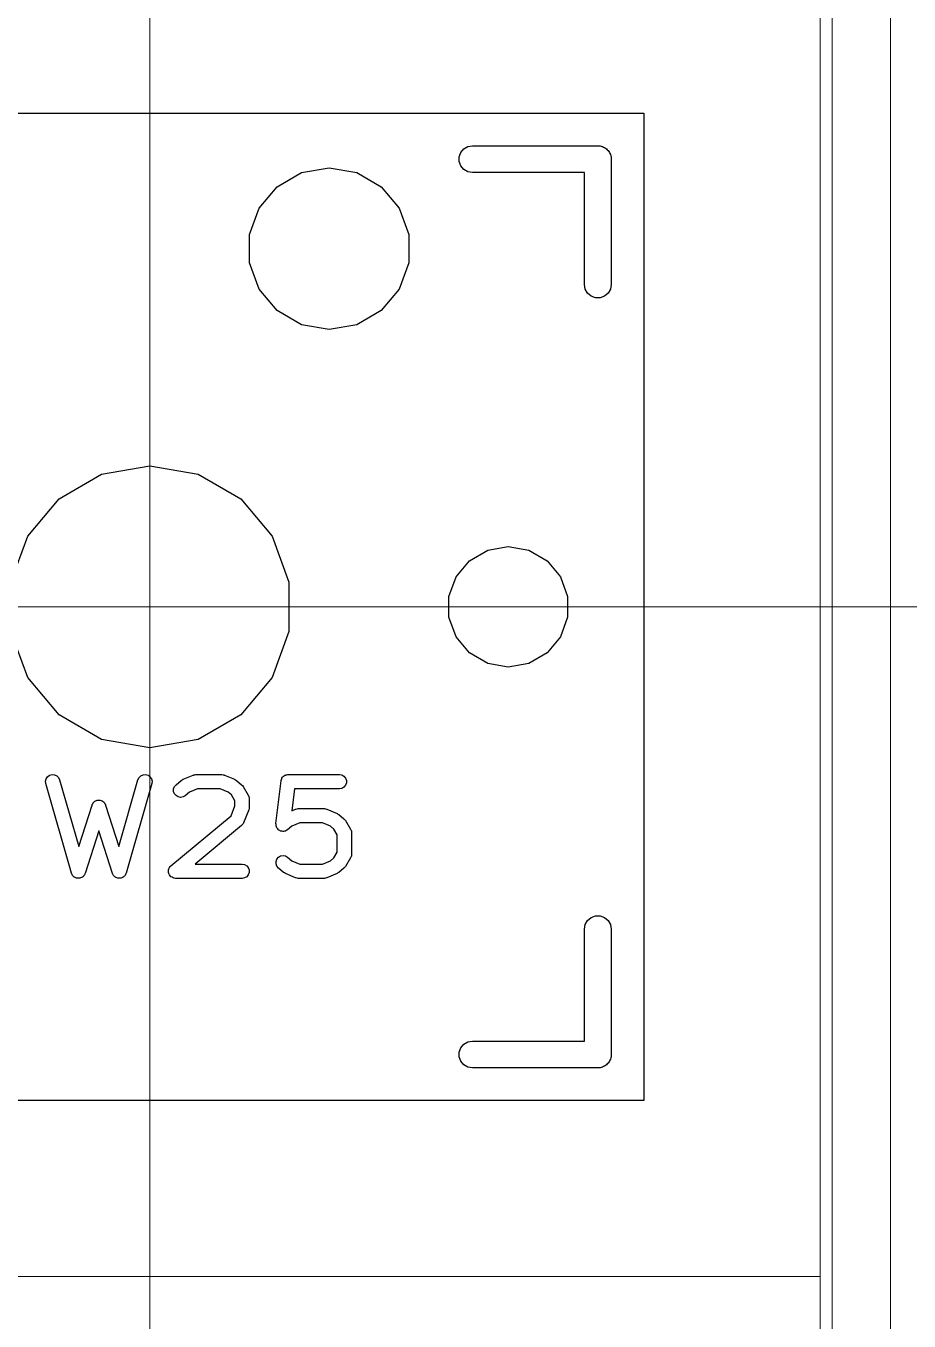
# Model space of a CAD drawing. Header units: millimetres. Extents: x 24 to 200, y 24 to 188.
# Drawn here: x 156.27 to 168.79, y 88.49 to 106.86 of the extents above; entities that cross this region are included whole.
import ezdxf

# ---------------------------------------------------------------- set-up
doc = ezdxf.new("R2010")
doc.units = ezdxf.units.MM
for name, color, linetype in [('3_SwitchPlate', 6, 'Continuous'), ('5_左天板', 1, 'Continuous'), ('6_右天板', 230, 'Continuous'), ('7_PCBサンプル', 7, 'Continuous')]:
    doc.layers.add(name, color=color, linetype=linetype)
doc.layers.add('補助線', color=4, linetype='Continuous', lineweight=5, transparency=0.5)

# ---------------------------------------------------------------- blocks, each defined once
blk = doc.blocks.new('hhskb2-F.SilkS')
at = {"layer": '7_PCBサンプル'}
for p, q in [((149.384, -81.6169), (149.407, -81.5547)), ((149.407, -81.5547), (149.45, -81.5041)), ((149.45, -81.5041), (149.507, -81.471)), ((149.507, -81.471), (149.572, -81.4595)), ((149.572, -81.4595), (151.35, -81.4595)), ((151.35, -81.4595), (151.366, -81.4624)), ((151.366, -81.4624), (151.383, -81.4624)), ((151.383, -81.4624), (151.399, -81.4681)), ((151.399, -81.4681), (151.415, -81.471)), ((151.415, -81.471), (151.43, -81.4793)), ((151.43, -81.4793), (151.445, -81.485)), ((151.445, -81.485), (151.458, -81.4957)), ((151.458, -81.4957), (151.472, -81.5041)), ((151.472, -81.5041), (151.483, -81.5168)), ((151.483, -81.5168), (151.496, -81.5275)), ((151.496, -81.5275), (151.504, -81.542)), ((151.504, -81.542), (151.515, -81.5547)), ((151.515, -81.5547), (151.521, -81.5704)), ((149.384, -81.6831), (149.384, -81.6169)), ((149.407, -81.7452), (149.384, -81.6831)), ((151.521, -81.5704), (151.529, -81.5848)), ((151.529, -81.5848), (151.532, -81.6013)), ((151.532, -81.6013), (151.538, -81.6169)), ((151.538, -81.6169), (151.538, -81.6336)), ((151.538, -81.6336), (151.54, -81.65)), ((151.54, -81.65), (151.54, -83.428)), ((146.802, -82.0411), (147.148, -81.8418)), ((147.148, -81.8418), (147.54, -81.7726)), ((147.54, -81.7726), (147.932, -81.8418)), ((147.932, -81.8418), (148.278, -82.0411)), ((149.45, -81.7959), (149.407, -81.7452)), ((149.507, -81.829), (149.45, -81.7959)), ((149.572, -81.8405), (149.507, -81.829)), ((151.159, -81.8405), (149.572, -81.8405)), ((151.159, -83.428), (151.159, -81.8405)), ((146.546, -82.3463), (146.802, -82.0411)), ((148.278, -82.0411), (148.534, -82.3463)), ((146.41, -82.7208), (146.546, -82.3463)), ((148.534, -82.3463), (148.67, -82.7208)), ((146.41, -83.1192), (146.41, -82.7208)), ((148.67, -82.7208), (148.67, -83.1192)), ((146.546, -83.4937), (146.41, -83.1192)), ((148.67, -83.1192), (148.534, -83.4937)), ((146.802, -83.7989), (146.546, -83.4937)), ((148.534, -83.4937), (148.278, -83.7989)), ((151.171, -83.4932), (151.159, -83.428)), ((151.204, -83.5505), (151.171, -83.4932)), ((151.255, -83.593), (151.204, -83.5505)), ((151.496, -83.5505), (151.445, -83.593)), ((151.529, -83.4932), (151.496, -83.5505)), ((151.54, -83.428), (151.529, -83.4932)), ((151.317, -83.6156), (151.255, -83.593)), ((151.383, -83.6156), (151.317, -83.6156)), ((151.445, -83.593), (151.383, -83.6156)), ((147.148, -83.9982), (146.802, -83.7989)), ((148.278, -83.7989), (147.932, -83.9982)), ((147.54, -84.0674), (147.148, -83.9982)), ((147.932, -83.9982), (147.54, -84.0674)), ((143.713, -86.4667), (144.315, -86.1192)), ((144.315, -86.1192), (145, -85.9985)), ((145, -85.9985), (145.685, -86.1192)), ((145.685, -86.1192), (146.287, -86.4667)), ((143.267, -86.9992), (143.713, -86.4667)), ((146.287, -86.4667), (146.733, -86.9992)), ((143.029, -87.6524), (143.267, -86.9992)), ((146.733, -86.9992), (146.971, -87.6524)), ((149.531, -87.3457), (149.788, -87.1974)), ((149.788, -87.1974), (150.08, -87.1458)), ((150.08, -87.1458), (150.372, -87.1974)), ((150.372, -87.1974), (150.629, -87.3457)), ((149.34, -87.5729), (149.531, -87.3457)), ((150.629, -87.3457), (150.82, -87.5729)), ((149.239, -87.8517), (149.34, -87.5729)), ((150.82, -87.5729), (150.921, -87.8517)), ((146.971, -87.6524), (146.971, -88.3476)), ((149.239, -88.1483), (149.239, -87.8517)), ((150.921, -87.8517), (150.921, -88.1483)), ((149.34, -88.4271), (149.239, -88.1483)), ((150.921, -88.1483), (150.82, -88.4271)), ((143.267, -89.0008), (143.029, -88.3476)), ((146.971, -88.3476), (146.733, -89.0008)), ((149.531, -88.6543), (149.34, -88.4271)), ((150.82, -88.4271), (150.629, -88.6543)), ((149.788, -88.8026), (149.531, -88.6543)), ((150.629, -88.6543), (150.372, -88.8026)), ((150.08, -88.8541), (149.788, -88.8026)), ((150.372, -88.8026), (150.08, -88.8541)), ((143.713, -89.5332), (143.267, -89.0008)), ((146.733, -89.0008), (146.287, -89.5332)), ((144.315, -89.8808), (143.713, -89.5332)), ((146.287, -89.5332), (145.685, -89.8808)), ((145, -90.0015), (144.315, -89.8808)), ((145.685, -89.8808), (145, -90.0015)), ((143.577, -90.3882), (143.611, -90.3785)), ((143.611, -90.3785), (143.646, -90.381)), ((144.903, -90.381), (144.938, -90.3785)), ((144.938, -90.3785), (144.972, -90.3882)), ((145.634, -90.3814), (145.648, -90.378)), ((145.648, -90.378), (145.651, -90.3783)), ((145.651, -90.3783), (145.653, -90.3779)), ((145.653, -90.3779), (146.016, -90.3779)), ((146.016, -90.3779), (146.018, -90.3783)), ((146.018, -90.3783), (146.021, -90.378)), ((146.021, -90.378), (146.036, -90.3814)), ((146.939, -90.3815), (146.954, -90.3781)), ((146.954, -90.3781), (146.957, -90.3784)), ((146.957, -90.3784), (146.959, -90.3779)), ((146.959, -90.3779), (147.685, -90.3779)), ((147.685, -90.3779), (147.72, -90.3841)), ((143.52, -90.4723), (143.528, -90.4381)), ((143.523, -90.5074), (143.52, -90.4723)), ((143.886, -91.7774), (143.523, -90.5074)), ((143.528, -90.4381), (143.548, -90.4089)), ((143.548, -90.4089), (143.577, -90.3882)), ((143.646, -90.381), (143.678, -90.3953)), ((143.678, -90.3953), (143.703, -90.4199)), ((143.703, -90.4199), (143.719, -90.4516)), ((143.719, -90.4516), (143.99, -91.399)), ((144.559, -91.399), (144.83, -90.4516)), ((145.025, -90.5074), (144.662, -91.7774)), ((144.83, -90.4516), (144.845, -90.4199)), ((144.845, -90.4199), (144.871, -90.3953)), ((144.871, -90.3953), (144.903, -90.381)), ((144.972, -90.3882), (145, -90.4089)), ((145, -90.4089), (145.02, -90.4381)), ((145.02, -90.4381), (145.029, -90.4723)), ((145.029, -90.4723), (145.025, -90.5074)), ((145.335, -90.5825), (145.348, -90.5494)), ((145.348, -90.5494), (145.37, -90.5224)), ((145.37, -90.5224), (145.443, -90.4619)), ((145.443, -90.4619), (145.456, -90.4544)), ((145.456, -90.4544), (145.469, -90.4462)), ((145.469, -90.4462), (145.614, -90.3857)), ((145.614, -90.3857), (145.616, -90.3852)), ((145.616, -90.3852), (145.618, -90.3841)), ((145.618, -90.3841), (145.634, -90.3814)), ((146.036, -90.3814), (146.051, -90.3841)), ((146.051, -90.3841), (146.053, -90.3852)), ((146.053, -90.3852), (146.055, -90.3857)), ((146.055, -90.3857), (146.2, -90.4462)), ((146.2, -90.4462), (146.213, -90.4544)), ((146.213, -90.4544), (146.226, -90.4619)), ((146.226, -90.4619), (146.299, -90.5224)), ((146.299, -90.5224), (146.31, -90.5354)), ((146.31, -90.5354), (146.321, -90.5482)), ((146.321, -90.5482), (146.393, -90.6692)), ((146.786, -91.0722), (146.859, -90.4674)), ((146.859, -90.4619), (146.864, -90.4479)), ((146.859, -90.4647), (146.859, -90.4619)), ((146.859, -90.4674), (146.859, -90.4647)), ((146.864, -90.4479), (146.869, -90.4336)), ((146.869, -90.4336), (146.87, -90.4314)), ((146.87, -90.4314), (146.871, -90.4287)), ((146.871, -90.4287), (146.881, -90.4173)), ((146.881, -90.4173), (146.89, -90.4054)), ((146.89, -90.4054), (146.892, -90.4039)), ((146.892, -90.4039), (146.894, -90.4017)), ((146.894, -90.4017), (146.907, -90.3943)), ((146.907, -90.3943), (146.919, -90.3861)), ((146.919, -90.3861), (146.922, -90.3855)), ((146.922, -90.3855), (146.925, -90.3841)), ((146.925, -90.3841), (146.939, -90.3815)), ((147.72, -90.3841), (147.75, -90.4017)), ((147.75, -90.5574), (147.72, -90.575)), ((147.75, -90.4017), (147.773, -90.4287)), ((147.773, -90.5303), (147.75, -90.5574)), ((147.773, -90.4287), (147.785, -90.4619)), ((147.785, -90.4972), (147.773, -90.5303)), ((147.785, -90.4619), (147.785, -90.4972)), ((144.24, -90.7483), (144.253, -90.7431)), ((144.253, -90.7431), (144.257, -90.7429)), ((144.257, -90.7429), (144.261, -90.7417)), ((144.261, -90.7417), (144.274, -90.7422)), ((144.274, -90.7422), (144.288, -90.7417)), ((144.288, -90.7417), (144.292, -90.7429)), ((144.292, -90.7429), (144.296, -90.7431)), ((144.296, -90.7431), (144.309, -90.7483)), ((145.335, -90.6178), (145.335, -90.5825)), ((145.347, -90.651), (145.335, -90.6178)), ((145.37, -90.6781), (145.347, -90.651)), ((145.4, -90.6958), (145.37, -90.6781)), ((145.435, -90.7021), (145.4, -90.6958)), ((145.47, -90.6961), (145.435, -90.7021)), ((145.5, -90.6785), (145.47, -90.6961)), ((145.561, -90.6279), (145.5, -90.6785)), ((145.673, -90.5811), (145.561, -90.6279)), ((145.996, -90.5811), (145.673, -90.5811)), ((146.108, -90.6279), (145.996, -90.5811)), ((146.155, -90.6675), (146.108, -90.6279)), ((146.205, -90.7496), (146.155, -90.6675)), ((146.393, -90.6692), (146.397, -90.6782)), ((146.397, -90.6782), (146.402, -90.6867)), ((146.402, -90.6867), (146.403, -90.6946)), ((146.403, -90.6946), (146.406, -90.7021)), ((146.406, -90.7021), (146.406, -90.7118)), ((146.406, -90.7118), (146.408, -90.7214)), ((146.408, -90.7214), (146.408, -90.8424)), ((147.05, -90.5811), (147.012, -90.8917)), ((147.685, -90.5811), (147.05, -90.5811)), ((147.72, -90.575), (147.685, -90.5811)), ((143.99, -91.399), (144.178, -90.8114)), ((144.178, -90.8114), (144.179, -90.8078)), ((144.179, -90.8078), (144.18, -90.8039)), ((144.18, -90.8039), (144.188, -90.7923)), ((144.188, -90.7923), (144.194, -90.7802)), ((144.194, -90.7802), (144.197, -90.7775)), ((144.197, -90.7775), (144.199, -90.7741)), ((144.199, -90.7741), (144.21, -90.7657)), ((144.21, -90.7657), (144.22, -90.7565)), ((144.22, -90.7565), (144.224, -90.7549)), ((144.224, -90.7549), (144.227, -90.7525)), ((144.227, -90.7525), (144.24, -90.7483)), ((144.309, -90.7483), (144.322, -90.7525)), ((144.322, -90.7525), (144.325, -90.7549)), ((144.325, -90.7549), (144.329, -90.7565)), ((144.329, -90.7565), (144.339, -90.7657)), ((144.339, -90.7657), (144.349, -90.7741)), ((144.349, -90.7741), (144.352, -90.7775)), ((144.352, -90.7775), (144.355, -90.7802)), ((144.355, -90.7802), (144.361, -90.7923)), ((144.361, -90.7923), (144.368, -90.8039)), ((144.368, -90.8039), (144.369, -90.8078)), ((144.369, -90.8078), (144.371, -90.8114)), ((144.371, -90.8114), (144.559, -91.399)), ((146.149, -90.9622), (146.205, -90.8228)), ((146.205, -90.8228), (146.205, -90.7496)), ((146.401, -90.8801), (146.328, -91.0615)), ((146.402, -90.8771), (146.401, -90.8785)), ((146.401, -90.8785), (146.401, -90.8801)), ((146.405, -90.8613), (146.402, -90.8771)), ((146.408, -90.8456), (146.405, -90.8613)), ((146.408, -90.8424), (146.408, -90.844)), ((146.408, -90.844), (146.408, -90.8456)), ((147.012, -90.8917), (147.065, -90.8695)), ((147.065, -90.8695), (147.068, -90.869)), ((147.068, -90.869), (147.07, -90.8679)), ((147.07, -90.8679), (147.085, -90.8652)), ((147.085, -90.8652), (147.1, -90.8618)), ((147.1, -90.8618), (147.102, -90.8621)), ((147.102, -90.8621), (147.105, -90.8617)), ((147.105, -90.8617), (147.467, -90.8617)), ((147.467, -90.8617), (147.47, -90.8621)), ((147.47, -90.8621), (147.472, -90.8618)), ((147.472, -90.8618), (147.487, -90.8652)), ((147.487, -90.8652), (147.502, -90.8679)), ((147.502, -90.8679), (147.504, -90.869)), ((147.504, -90.869), (147.507, -90.8695)), ((147.507, -90.8695), (147.652, -90.93)), ((145.298, -91.6715), (146.149, -90.9622)), ((146.299, -91.1019), (145.643, -91.6479)), ((146.304, -91.0962), (146.299, -91.1019)), ((146.309, -91.0915), (146.304, -91.0962)), ((146.315, -91.0828), (146.309, -91.0915)), ((146.322, -91.0749), (146.315, -91.0828)), ((146.324, -91.0679), (146.322, -91.0749)), ((146.328, -91.0615), (146.324, -91.0679)), ((146.787, -91.0869), (146.786, -91.0722)), ((146.787, -91.1016), (146.787, -91.0869)), ((146.788, -91.1044), (146.787, -91.1016)), ((146.788, -91.1074), (146.788, -91.1044)), ((146.794, -91.1209), (146.788, -91.1074)), ((147.013, -91.1117), (146.952, -91.1623)), ((147.125, -91.0649), (147.013, -91.1117)), ((147.447, -91.0649), (147.125, -91.0649)), ((147.559, -91.1117), (147.447, -91.0649)), ((147.607, -91.1513), (147.559, -91.1117)), ((147.652, -90.93), (147.664, -90.9382)), ((147.664, -90.9382), (147.678, -90.9458)), ((147.678, -90.9458), (147.75, -91.0062)), ((147.75, -91.0062), (147.761, -91.0192)), ((147.761, -91.0192), (147.772, -91.032)), ((147.772, -91.032), (147.845, -91.153)), ((144.274, -91.1757), (144.081, -91.7805)), ((144.468, -91.7805), (144.274, -91.1757)), ((146.799, -91.1348), (146.794, -91.1209)), ((146.801, -91.1371), (146.799, -91.1348)), ((146.802, -91.1399), (146.801, -91.1371)), ((146.812, -91.1506), (146.802, -91.1399)), ((146.821, -91.1619), (146.812, -91.1506)), ((146.824, -91.1634), (146.821, -91.1619)), ((146.826, -91.1656), (146.824, -91.1634)), ((146.839, -91.1722), (146.826, -91.1656)), ((146.852, -91.1796), (146.839, -91.1722)), ((146.855, -91.1802), (146.852, -91.1796)), ((146.857, -91.1815), (146.855, -91.1802)), ((146.872, -91.1833), (146.857, -91.1815)), ((146.887, -91.1859), (146.872, -91.1833)), ((146.889, -91.1854), (146.887, -91.1859)), ((146.892, -91.1857), (146.889, -91.1854)), ((146.907, -91.1824), (146.892, -91.1857)), ((146.921, -91.1799), (146.907, -91.1824)), ((146.924, -91.1784), (146.921, -91.1799)), ((146.927, -91.1777), (146.924, -91.1784)), ((146.939, -91.1697), (146.927, -91.1777)), ((146.952, -91.1623), (146.939, -91.1697)), ((147.656, -91.2334), (147.607, -91.1513)), ((147.656, -91.4795), (147.656, -91.2334)), ((147.845, -91.153), (147.848, -91.1621)), ((147.848, -91.1621), (147.853, -91.1705)), ((147.853, -91.1705), (147.855, -91.1784)), ((147.855, -91.1784), (147.857, -91.1859)), ((147.857, -91.1859), (147.858, -91.1956)), ((147.858, -91.1956), (147.859, -91.2052)), ((147.859, -91.2052), (147.859, -91.5076)), ((147.607, -91.5615), (147.656, -91.4795)), ((145.643, -91.6479), (146.306, -91.6479)), ((146.306, -91.6479), (146.341, -91.6541)), ((146.341, -91.6541), (146.372, -91.6717)), ((146.787, -91.6113), (146.799, -91.5781)), ((146.787, -91.6466), (146.787, -91.6113)), ((146.799, -91.6797), (146.787, -91.6466)), ((146.799, -91.5781), (146.821, -91.551)), ((146.821, -91.551), (146.852, -91.5332)), ((146.852, -91.5332), (146.887, -91.527)), ((146.887, -91.527), (146.921, -91.533)), ((146.921, -91.533), (146.952, -91.5505)), ((146.952, -91.5505), (147.013, -91.6012)), ((147.013, -91.6012), (147.125, -91.6479)), ((147.125, -91.6479), (147.447, -91.6479)), ((147.447, -91.6479), (147.559, -91.6012)), ((147.559, -91.6012), (147.607, -91.5615)), ((147.845, -91.5599), (147.772, -91.6808)), ((147.848, -91.5508), (147.845, -91.5599)), ((147.853, -91.5424), (147.848, -91.5508)), ((147.855, -91.5344), (147.853, -91.5424)), ((147.857, -91.5269), (147.855, -91.5344)), ((147.858, -91.5172), (147.857, -91.5269)), ((147.859, -91.5076), (147.858, -91.5172)), ((143.889, -91.7825), (143.886, -91.7774)), ((143.89, -91.788), (143.889, -91.7825)), ((143.896, -91.7983), (143.89, -91.788)), ((143.902, -91.8092), (143.896, -91.7983)), ((143.906, -91.8131), (143.902, -91.8092)), ((143.909, -91.8178), (143.906, -91.8131)), ((143.918, -91.8253), (143.909, -91.8178)), ((143.927, -91.8337), (143.918, -91.8253)), ((143.932, -91.836), (143.927, -91.8337)), ((143.937, -91.8394), (143.932, -91.836)), ((143.948, -91.8431), (143.937, -91.8394)), ((143.959, -91.8481), (143.948, -91.8431)), ((143.965, -91.8485), (143.959, -91.8481)), ((144.017, -91.8442), (144.006, -91.8488)), ((144.028, -91.8409), (144.017, -91.8442)), ((144.033, -91.8376), (144.028, -91.8409)), ((144.038, -91.8354), (144.033, -91.8376)), ((144.047, -91.8273), (144.038, -91.8354)), ((144.057, -91.8202), (144.047, -91.8273)), ((144.06, -91.8155), (144.057, -91.8202)), ((144.064, -91.8117), (144.06, -91.8155)), ((144.07, -91.801), (144.064, -91.8117)), ((144.077, -91.7909), (144.07, -91.801)), ((144.078, -91.7855), (144.077, -91.7909)), ((144.081, -91.7805), (144.078, -91.7855)), ((144.47, -91.7855), (144.468, -91.7805)), ((144.472, -91.7909), (144.47, -91.7855)), ((144.479, -91.801), (144.472, -91.7909)), ((144.484, -91.8117), (144.479, -91.801)), ((144.488, -91.8155), (144.484, -91.8117)), ((144.492, -91.8202), (144.488, -91.8155)), ((144.501, -91.8273), (144.492, -91.8202)), ((144.51, -91.8354), (144.501, -91.8273)), ((144.516, -91.8376), (144.51, -91.8354)), ((144.52, -91.8409), (144.516, -91.8376)), ((144.532, -91.8442), (144.52, -91.8409)), ((144.543, -91.8488), (144.532, -91.8442)), ((144.589, -91.8481), (144.584, -91.8485)), ((144.6, -91.8431), (144.589, -91.8481)), ((144.612, -91.8394), (144.6, -91.8431)), ((144.616, -91.836), (144.612, -91.8394)), ((144.621, -91.8337), (144.616, -91.836)), ((144.63, -91.8253), (144.621, -91.8337)), ((144.64, -91.8178), (144.63, -91.8253)), ((144.643, -91.8131), (144.64, -91.8178)), ((144.647, -91.8092), (144.643, -91.8131)), ((144.652, -91.7983), (144.647, -91.8092)), ((144.659, -91.788), (144.652, -91.7983)), ((144.66, -91.7825), (144.659, -91.788)), ((144.662, -91.7774), (144.66, -91.7825)), ((145.263, -91.7315), (145.269, -91.7151)), ((145.263, -91.7317), (145.263, -91.7315)), ((145.263, -91.7319), (145.263, -91.7317)), ((145.263, -91.7492), (145.263, -91.7319)), ((145.263, -91.7668), (145.263, -91.7492)), ((145.263, -91.767), (145.263, -91.7668)), ((145.263, -91.7672), (145.263, -91.767)), ((145.269, -91.7835), (145.263, -91.7672)), ((145.269, -91.7151), (145.275, -91.6987)), ((145.275, -91.8), (145.269, -91.7835)), ((145.275, -91.6984), (145.286, -91.685)), ((145.275, -91.6986), (145.275, -91.6984)), ((145.275, -91.6987), (145.275, -91.6986)), ((145.275, -91.8002), (145.275, -91.8)), ((145.275, -91.8003), (145.275, -91.8002)), ((145.286, -91.8138), (145.275, -91.8003)), ((145.286, -91.685), (145.298, -91.6717)), ((145.297, -91.8271), (145.286, -91.8138)), ((145.297, -91.8272), (145.297, -91.8271)), ((145.298, -91.8274), (145.297, -91.8272)), ((145.298, -91.6716), (145.298, -91.6715)), ((145.298, -91.6717), (145.298, -91.6716)), ((145.313, -91.8361), (145.298, -91.8274)), ((145.328, -91.8449), (145.313, -91.8361)), ((145.328, -91.845), (145.328, -91.8449)), ((145.328, -91.8449), (145.328, -91.8449)), ((145.345, -91.8481), (145.328, -91.845)), ((145.363, -91.8511), (145.345, -91.8481)), ((146.341, -91.845), (146.306, -91.8511)), ((146.372, -91.8274), (146.341, -91.845)), ((146.372, -91.6717), (146.394, -91.6987)), ((146.394, -91.8003), (146.372, -91.8274)), ((146.394, -91.6987), (146.406, -91.7319)), ((146.406, -91.7672), (146.394, -91.8003)), ((146.406, -91.7319), (146.406, -91.7672)), ((146.822, -91.7066), (146.799, -91.6797)), ((146.894, -91.7671), (146.822, -91.7066)), ((146.908, -91.7746), (146.894, -91.7671)), ((146.92, -91.7828), (146.908, -91.7746)), ((147.065, -91.8433), (146.92, -91.7828)), ((147.068, -91.8438), (147.065, -91.8433)), ((147.07, -91.845), (147.068, -91.8438)), ((147.085, -91.8477), (147.07, -91.845)), ((147.1, -91.851), (147.085, -91.8477)), ((147.487, -91.8477), (147.472, -91.851)), ((147.502, -91.845), (147.487, -91.8477)), ((147.504, -91.8438), (147.502, -91.845)), ((147.507, -91.8433), (147.504, -91.8438)), ((147.652, -91.7828), (147.507, -91.8433)), ((147.664, -91.7746), (147.652, -91.7828)), ((147.678, -91.7671), (147.664, -91.7746)), ((147.75, -91.7066), (147.678, -91.7671)), ((147.761, -91.6937), (147.75, -91.7066)), ((147.772, -91.6808), (147.761, -91.6937)), ((143.97, -91.8502), (143.965, -91.8485)), ((143.982, -91.8497), (143.97, -91.8502)), ((143.995, -91.8506), (143.982, -91.8497)), ((144, -91.849), (143.995, -91.8506)), ((144.006, -91.8488), (144, -91.849)), ((144.549, -91.849), (144.543, -91.8488)), ((144.554, -91.8506), (144.549, -91.849)), ((144.566, -91.8497), (144.554, -91.8506)), ((144.578, -91.8502), (144.566, -91.8497)), ((144.584, -91.8485), (144.578, -91.8502)), ((146.306, -91.8511), (145.363, -91.8511)), ((145.363, -91.8511), (145.363, -91.8511)), ((145.363, -91.8511), (145.363, -91.8511)), ((147.102, -91.8507), (147.1, -91.851)), ((147.105, -91.8511), (147.102, -91.8507)), ((147.467, -91.8511), (147.105, -91.8511)), ((147.47, -91.8507), (147.467, -91.8511)), ((147.472, -91.851), (147.47, -91.8507)), ((151.255, -92.407), (151.317, -92.3844)), ((151.317, -92.3844), (151.383, -92.3844)), ((151.383, -92.3844), (151.445, -92.407)), ((151.159, -92.572), (151.171, -92.5068)), ((151.159, -94.1595), (151.159, -92.572)), ((151.171, -92.5068), (151.204, -92.4495)), ((151.204, -92.4495), (151.255, -92.407)), ((151.445, -92.407), (151.496, -92.4495)), ((151.496, -92.4495), (151.529, -92.5068)), ((151.529, -92.5068), (151.54, -92.572)), ((151.54, -92.572), (151.54, -94.35)), ((149.407, -94.2548), (149.45, -94.2041)), ((149.45, -94.2041), (149.507, -94.171)), ((149.507, -94.171), (149.572, -94.1595)), ((149.572, -94.1595), (151.159, -94.1595)), ((149.384, -94.3169), (149.407, -94.2548)), ((149.384, -94.3831), (149.384, -94.3169)), ((149.407, -94.4453), (149.384, -94.3831)), ((151.529, -94.4152), (151.521, -94.4296)), ((151.532, -94.3987), (151.529, -94.4152)), ((151.538, -94.3831), (151.532, -94.3987)), ((151.54, -94.35), (151.538, -94.3664)), ((151.538, -94.3664), (151.538, -94.3831)), ((149.45, -94.4959), (149.407, -94.4453)), ((149.507, -94.529), (149.45, -94.4959)), ((149.572, -94.5405), (149.507, -94.529)), ((151.35, -94.5405), (149.572, -94.5405)), ((151.366, -94.5376), (151.35, -94.5405)), ((151.383, -94.5376), (151.366, -94.5376)), ((151.399, -94.5319), (151.383, -94.5376)), ((151.415, -94.529), (151.399, -94.5319)), ((151.43, -94.5207), (151.415, -94.529)), ((151.445, -94.515), (151.43, -94.5207)), ((151.458, -94.5043), (151.445, -94.515)), ((151.472, -94.4959), (151.458, -94.5043)), ((151.483, -94.4832), (151.472, -94.4959)), ((151.496, -94.4725), (151.483, -94.4832)), ((151.504, -94.458), (151.496, -94.4725)), ((151.515, -94.4453), (151.504, -94.458)), ((151.521, -94.4296), (151.515, -94.4453))]:
    blk.add_line(p, q, dxfattribs=at)

msp = doc.modelspace()

# ---------------------------------------------------------------- linework, layer by layer
at = {"layer": '3_SwitchPlate'}
msp.add_lwpolyline([(151.025, 91.625), (151.025, 105.625), (165.025, 105.625), (165.025, 91.625)], close=True, dxfattribs=at)
at = {"layer": '5_左天板', "lineweight": 5, "transparency": 33554687}
msp.add_lwpolyline([(52.525, 147.125), (52.525, 69.125), (100.025, 69.125), (100.025, 50.125), (168.525, 50.125), (168.525, 147.125)], close=True, dxfattribs=at)
at = {"layer": '6_右天板', "lineweight": 5, "transparency": 33554687}
msp.add_lwpolyline([(110.525, 50.125), (52.525, 50.125), (52.525, 69.125), (52.525, 147.125), (168.525, 147.125), (168.525, 69.125), (121.025, 69.125), (121.025, 50.125), (100.025, 50.125)], dxfattribs=at)
at = {"layer": '7_PCBサンプル', "lineweight": 5, "transparency": 33554687}
for points in [[(148.525, 89.125), (148.525, 108.125), (167.525, 108.125), (167.525, 89.125)], [(148.525, 70.125), (148.525, 89.125), (167.525, 89.125), (167.525, 70.125)]]:
    msp.add_lwpolyline(points, close=True, dxfattribs=at)
at = {"layer": '補助線'}
for p, q in [((167.699, 188.338), (167.699, 30.632)), ((158.025, 171.2), (158.025, 69.882)), ((45.855, 98.625), (185.21, 98.625))]:
    msp.add_line(p, q, dxfattribs=at)
at = {"layer": '補助線', "lineweight": 5, "transparency": 33554687}
msp.add_line((168.525, 183.359), (168.525, 39.62), dxfattribs=at)

# ---------------------------------------------------------------- block references
msp.add_blockref('hhskb2-F.SilkS', (13.025, 186.625))

doc.saveas('drawing.dxf')
